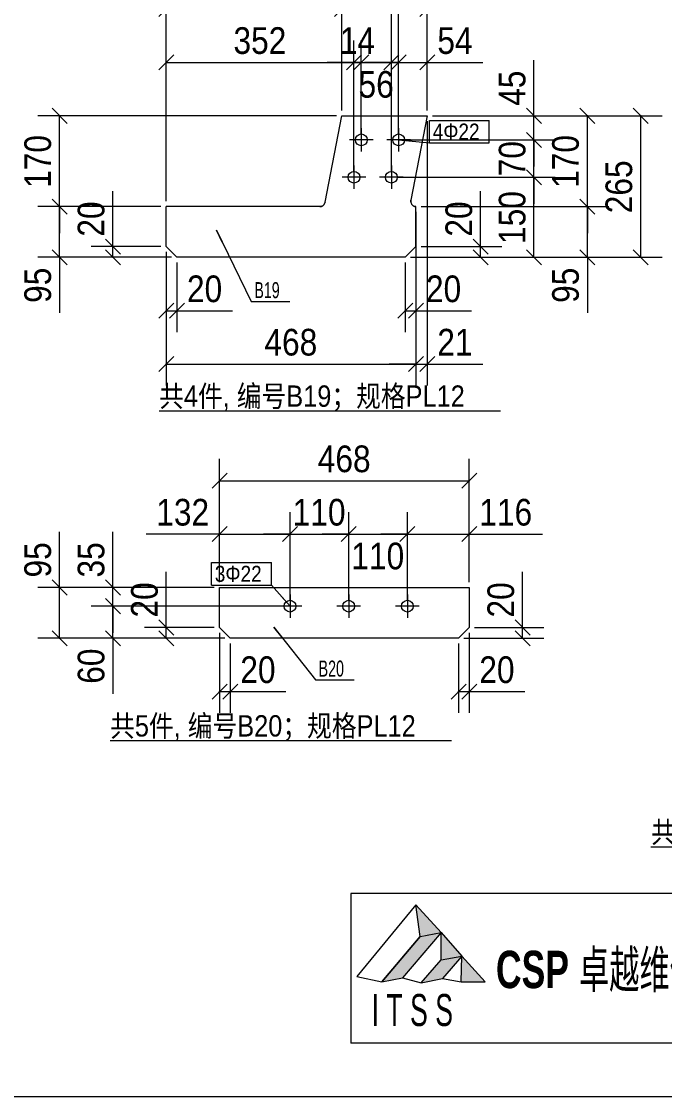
# Model space of a CAD drawing. Header units: inches. Extents: x 0 to 1938, y -2180 to 0.
# Drawn here: x 805.9 to 926.4, y -420 to -218.6 of the extents above; entities that cross this region are included whole.
import ezdxf

# ---------------------------------------------------------------- set-up
doc = ezdxf.new("R2010")
doc.units = ezdxf.units.IN
doc.header["$MEASUREMENT"] = 0
doc.linetypes.add('XKITLINE00', pattern=[0])
doc.linetypes.add('XKITLINE01', pattern=[4, 1, -1, 1, -1])
for name, color, linetype, lineweight in [('Bolt', 7, 'Continuous', 0), ('BoltMark', 3, 'Continuous', 0), ('DrawingSheet', 5, 'Continuous', 0), ('OtherObjectType', 1, 'Continuous', 0), ('Part', 2, 'Continuous', 0), ('PartMark', 3, 'Continuous', 0), ('Z-DIMENSIONS', 1, 'Continuous', 0)]:
    doc.layers.add(name, color=color, linetype=linetype, lineweight=lineweight)
doc.styles.add('Arial Black', font='ariblk.ttf')
doc.styles.add('Arial Black Bold', font='ARIAL.TTF')
doc.styles.add('Arial Narrow', font='ARIAL.TTF')
doc.styles.add('romsim', font='ARIAL.TTF')
doc.styles.add('宋体', font='ARIAL.TTF')

# ---------------------------------------------------------------- blocks, each defined once
blk = doc.blocks.new('*A837')
at = {"layer": 'Part', "color": 2, "linetype": 'XKITLINE00', "lineweight": 0}
for p, q in [((212.77, 172.51), (215.93, 188.7)), ((215.93, 188.7), (231.93, 188.7)), ((231.93, 188.7), (228.85, 172.89)), ((183, 164.2), (183, 171.7)), ((211.79, 171.7), (183, 171.7)), ((212.06, 171.74), (211.79, 171.7)), ((212.77, 172.51), (212.68, 172.25)), ((228.84, 172.6), (228.85, 172.89)), ((229.8, 171.7), (229.54, 171.74)), ((229.8, 164.2), (229.8, 171.7)), ((185, 162.2), (183, 164.2)), ((229.8, 164.2), (227.8, 162.2)), ((227.8, 162.2), (185, 162.2))]:
    blk.add_line(p, q, dxfattribs=at)
at = {"layer": 'Part', "color": 6, "linetype": 'XKITLINE01', "lineweight": 0}
for p, q in [((211.79, 171.7), (212.06, 171.74)), ((212.68, 172.25), (212.77, 172.51)), ((228.85, 172.89), (228.84, 172.6)), ((229.54, 171.74), (229.8, 171.7))]:
    blk.add_line(p, q, dxfattribs=at)
at = {"layer": 'Part', "color": 2, "linetype": 'XKITLINE00', "lineweight": 0}
for centre, start, end in [((211.79, 172.7), 285.7912, 333.1649), ((229.83, 172.7), 185.7968, 253.1594)]:
    blk.add_arc(centre, 1, start, end, dxfattribs=at)
at = {"layer": 'Part', "color": 6, "linetype": 'XKITLINE01', "lineweight": 0}
for centre, start, end in [((211.79, 172.7), 285.7912, 333.1649), ((229.83, 172.7), 185.7968, 253.1594)]:
    blk.add_arc(centre, 1, start, end, dxfattribs=at)
blk = doc.blocks.new('*A838')
at = {"layer": 'Bolt', "color": 2, "linetype": 'XKITLINE00', "lineweight": 0}
for p, q in [((219.56, 186.4), (219.56, 182)), ((226.56, 186.4), (226.56, 182)), ((221.76, 184.2), (217.36, 184.2)), ((228.76, 184.2), (224.36, 184.2)), ((218.19, 179.4), (218.19, 175)), ((225.19, 179.4), (225.19, 175)), ((220.39, 177.2), (215.99, 177.2)), ((227.39, 177.2), (222.99, 177.2))]:
    blk.add_line(p, q, dxfattribs=at)
for centre in [(219.56, 184.2), (226.56, 184.2), (218.19, 177.2), (225.19, 177.2)]:
    blk.add_circle(centre, 1.1, dxfattribs=at)
blk = doc.blocks.new('*A839')
at = {"layer": 'Part', "color": 2, "linetype": 'XKITLINE00', "lineweight": 0}
for p, q in [((193, 92.85), (193, 100.35)), ((193, 100.35), (239.8, 100.35)), ((239.8, 100.35), (239.8, 92.85)), ((195, 90.85), (193, 92.85)), ((239.8, 92.85), (237.8, 90.85)), ((237.8, 90.85), (195, 90.85))]:
    blk.add_line(p, q, dxfattribs=at)
blk = doc.blocks.new('*A840')
at = {"layer": 'Bolt', "color": 2, "linetype": 'XKITLINE00', "lineweight": 0}
for p, q in [((206.2, 99.05), (206.2, 94.65)), ((217.2, 99.05), (217.2, 94.65)), ((228.2, 99.05), (228.2, 94.65)), ((208.4, 96.85), (204, 96.85)), ((219.4, 96.85), (215, 96.85)), ((230.4, 96.85), (226, 96.85))]:
    blk.add_line(p, q, dxfattribs=at)
for centre in [(206.2, 96.85), (217.2, 96.85), (228.2, 96.85)]:
    blk.add_circle(centre, 1.1, dxfattribs=at)
blk = doc.blocks.new('*A864')
at = {"layer": 'DrawingSheet', "color": 5, "linetype": 'XKITLINE00', "lineweight": 0}
blk.add_line((5, 5), (635, 5), dxfattribs=at)
blk = doc.blocks.new('*A866')
at = {"layer": 'OtherObjectType'}
for color, points in [(3, [(229.8, 41), (234.5, 35.7), (230.6, 35.1)]), (2, [(227.3, 27.2), (223.4, 26.5), (230.6, 35), (234.5, 35.7)]), (3, [(234.5, 35.7), (238.4, 31.3), (234.5, 30.7)]), (2, [(234.8, 27.1), (230.8, 26.3), (234.5, 30.6), (238.4, 31.3)]), (3, [(238.4, 31.3), (242.8, 26.5), (238.3, 26.5)])]:
    blk.add_hatch(color=color, dxfattribs=at).paths.add_polyline_path(points, flags=17)
at = {"layer": 'OtherObjectType', "color": 3, "linetype": 'XKITLINE00', "lineweight": 0}
for p, q in [((625, 43), (217.6, 43)), ((217.6, 43), (217.6, 15)), ((625, 15), (217.6, 15))]:
    blk.add_line(p, q, dxfattribs=at)
at = {"layer": 'OtherObjectType', "color": 2, "linetype": 'XKITLINE00', "lineweight": 0}
for p, q in [((229.8, 40.9), (218.7, 27.5)), ((230.6, 35), (229.8, 40.9)), ((229.8, 40.9), (234.5, 35.7)), ((223.4, 26.5), (230.6, 35)), ((230.6, 35), (223.4, 26.5)), ((234.5, 35.7), (227.3, 27.2)), ((230.6, 35), (234.5, 35.7)), ((234.5, 30.6), (234.5, 35.7)), ((234.5, 35.7), (238.4, 31.3)), ((230.8, 26.3), (234.5, 30.6)), ((234.5, 30.6), (238.4, 31.3)), ((238.4, 31.3), (234.8, 27.1)), ((238.3, 26.5), (238.4, 31.3)), ((242.8, 26.5), (238.4, 31.3)), ((218.7, 27.5), (223.4, 26.5)), ((223.4, 26.5), (227.3, 27.2)), ((227.3, 27.2), (230.8, 26.3)), ((230.8, 26.3), (234.8, 27.1)), ((234.8, 27.1), (238.3, 26.5)), ((238.3, 26.5), (242.8, 26.5))]:
    blk.add_line(p, q, dxfattribs=at)
at = {"layer": 'OtherObjectType', "color": 3, "width": 0.595}
for s, height, style, p in [('CSP 卓越维保有限公司', 7, 'Arial Black', (244.8, 25.3)), ('I T S S', 6, 'Arial Black Bold', (221.5, 18.2))]:
    blk.add_text(s, height=height, dxfattribs=dict(at, style=style)).set_placement(p)
blk = doc.blocks.new('*A1001')
at = {"layer": 'OtherObjectType', "color": 6, "linetype": 'XKITLINE00', "lineweight": 0}
blk.add_line((181.67, 133.45), (245.66, 133.45), dxfattribs=at)
at = {"layer": 'OtherObjectType', "color": 3, "style": '宋体', "width": 0.85}
blk.add_text('共4件, 编号B19；规格PL12', height=4, dxfattribs=at).set_placement((181.67, 134.2))
blk = doc.blocks.new('*A1002')
at = {"layer": 'Z-DIMENSIONS', "color": 4, "linetype": 'XKITLINE00', "lineweight": 0}
for p, q in [((183, 163.2), (183, 148.2)), ((185, 161.2), (185, 148.2)), ((184.41, 153.61), (181.59, 150.79)), ((186.41, 153.61), (183.59, 150.79)), ((183, 152.2), (185, 152.2)), ((185, 152.2), (195.42, 152.2)), ((185, 152.2), (195.42, 152.2))]:
    blk.add_line(p, q, dxfattribs=at)
at = {"layer": 'Z-DIMENSIONS', "color": 7}
for p in [(183, 152.2), (185, 152.2)]:
    blk.add_point(p, dxfattribs=at)
at = {"layer": 'Z-DIMENSIONS', "color": 7, "style": 'Arial Narrow', "width": 0.85}
blk.add_text('20', height=5, dxfattribs=at).set_placement((186.88, 153.8))
blk = doc.blocks.new('*A1003')
at = {"layer": 'Z-DIMENSIONS', "color": 4, "linetype": 'XKITLINE00', "lineweight": 0}
for p, q in [((229.8, 163.2), (229.8, 148.2)), ((227.8, 161.2), (227.8, 148.2)), ((229.21, 153.61), (226.39, 150.79)), ((231.21, 153.61), (228.39, 150.79)), ((227.8, 152.2), (229.8, 152.2)), ((229.8, 152.2), (240.22, 152.2)), ((229.8, 152.2), (240.22, 152.2))]:
    blk.add_line(p, q, dxfattribs=at)
at = {"layer": 'Z-DIMENSIONS', "color": 7}
for p in [(227.8, 152.2), (229.8, 152.2)]:
    blk.add_point(p, dxfattribs=at)
at = {"layer": 'Z-DIMENSIONS', "color": 7, "style": 'Arial Narrow', "width": 0.85}
blk.add_text('20', height=5, dxfattribs=at).set_placement((231.68, 153.8))
blk = doc.blocks.new('*A1004')
at = {"layer": 'Z-DIMENSIONS', "color": 4, "linetype": 'XKITLINE00', "lineweight": 0}
for p, q in [((173, 164.2), (173, 174.62)), ((173, 164.2), (173, 174.62)), ((171.59, 165.61), (174.41, 162.79)), ((182, 164.2), (168.9, 164.2)), ((171.59, 163.61), (174.41, 160.79)), ((173, 162.2), (173, 164.2)), ((184, 162.2), (168.9, 162.2))]:
    blk.add_line(p, q, dxfattribs=at)
at = {"layer": 'Z-DIMENSIONS', "color": 7}
for p in [(173, 164.2), (173, 162.2)]:
    blk.add_point(p, dxfattribs=at)
at = {"layer": 'Z-DIMENSIONS', "color": 7, "style": 'Arial Narrow', "width": 0.85}
blk.add_text('20', height=5, rotation=90.0002, dxfattribs=at).set_placement((171.4, 166.07))
blk = doc.blocks.new('*A1005')
at = {"layer": 'Z-DIMENSIONS', "color": 4, "linetype": 'XKITLINE00', "lineweight": 0}
for p, q in [((241.93, 164.2), (241.93, 174.62)), ((241.93, 164.2), (241.93, 174.62)), ((240.52, 165.61), (243.35, 162.79)), ((230.8, 164.2), (245.93, 164.2)), ((240.52, 163.61), (243.35, 160.79)), ((241.93, 162.2), (241.93, 164.2)), ((228.8, 162.2), (245.93, 162.2))]:
    blk.add_line(p, q, dxfattribs=at)
at = {"layer": 'Z-DIMENSIONS', "color": 7}
for p in [(241.93, 164.2), (241.93, 162.2)]:
    blk.add_point(p, dxfattribs=at)
at = {"layer": 'Z-DIMENSIONS', "color": 7, "style": 'Arial Narrow', "width": 0.85}
blk.add_text('20', height=5, rotation=90.0002, dxfattribs=at).set_placement((240.33, 166.07))
blk = doc.blocks.new('*A1006')
at = {"layer": 'Z-DIMENSIONS', "color": 4, "linetype": 'XKITLINE00', "lineweight": 0}
for p, q in [((226.56, 185.2), (226.56, 202.8)), ((231.93, 189.7), (231.93, 202.8)), ((227.97, 200.11), (225.14, 197.29)), ((233.35, 200.11), (230.52, 197.29)), ((226.56, 198.7), (221.56, 198.7)), ((226.56, 198.7), (231.93, 198.7)), ((231.93, 198.7), (242.35, 198.7)), ((231.93, 198.7), (242.35, 198.7))]:
    blk.add_line(p, q, dxfattribs=at)
at = {"layer": 'Z-DIMENSIONS', "color": 7}
for p in [(226.56, 198.7), (231.93, 198.7)]:
    blk.add_point(p, dxfattribs=at)
at = {"layer": 'Z-DIMENSIONS', "color": 7, "style": 'Arial Narrow', "width": 0.85}
blk.add_text('54', height=5, dxfattribs=at).set_placement((233.81, 200.3))
blk = doc.blocks.new('*A1007')
at = {"layer": 'Z-DIMENSIONS', "color": 4, "linetype": 'XKITLINE00', "lineweight": 0}
for p, q in [((225.19, 178.2), (225.19, 210.3)), ((226.56, 185.2), (226.56, 210.3)), ((226.6, 200.11), (223.78, 197.29)), ((227.97, 200.11), (225.14, 197.29)), ((225.19, 198.7), (220.19, 198.7)), ((225.19, 198.7), (226.56, 198.7)), ((226.56, 198.7), (231.56, 198.7))]:
    blk.add_line(p, q, dxfattribs=at)
at = {"layer": 'Z-DIMENSIONS', "color": 7}
for p in [(225.19, 198.7), (226.56, 198.7)]:
    blk.add_point(p, dxfattribs=at)
at = {"layer": 'Z-DIMENSIONS', "color": 7, "style": 'Arial Narrow', "width": 0.85}
blk.add_text('14', height=5, dxfattribs=at).set_placement((222.54, 207.8))
blk = doc.blocks.new('*A1008')
at = {"layer": 'Z-DIMENSIONS', "color": 4, "linetype": 'XKITLINE00', "lineweight": 0}
for p, q in [((219.56, 185.2), (219.56, 202.7)), ((225.19, 178.2), (225.19, 202.7)), ((220.97, 200.11), (218.14, 197.29)), ((226.6, 200.11), (223.78, 197.29)), ((219.56, 198.7), (214.56, 198.7)), ((219.56, 198.7), (225.19, 198.7)), ((225.19, 198.7), (230.19, 198.7))]:
    blk.add_line(p, q, dxfattribs=at)
at = {"layer": 'Z-DIMENSIONS', "color": 7}
for p in [(219.56, 198.7), (225.19, 198.7)]:
    blk.add_point(p, dxfattribs=at)
at = {"layer": 'Z-DIMENSIONS', "color": 7, "style": 'Arial Narrow', "width": 0.85}
blk.add_text('56', height=5, dxfattribs=at).set_placement((219.04, 192.1))
blk = doc.blocks.new('*A1009')
at = {"layer": 'Z-DIMENSIONS', "color": 4, "linetype": 'XKITLINE00', "lineweight": 0}
for p, q in [((218.19, 178.2), (218.19, 202.8)), ((219.56, 185.2), (219.56, 202.8)), ((219.6, 200.11), (216.78, 197.29)), ((220.97, 200.11), (218.14, 197.29)), ((218.19, 198.7), (213.19, 198.7)), ((218.19, 198.7), (219.56, 198.7)), ((219.56, 198.7), (224.56, 198.7))]:
    blk.add_line(p, q, dxfattribs=at)
at = {"layer": 'Z-DIMENSIONS', "color": 7}
for p in [(218.19, 198.7), (219.56, 198.7)]:
    blk.add_point(p, dxfattribs=at)
at = {"layer": 'Z-DIMENSIONS', "color": 7, "style": 'Arial Narrow', "width": 0.85}
blk.add_text('14', height=5, dxfattribs=at).set_placement((215.54, 200.3))
blk = doc.blocks.new('*A1010')
at = {"layer": 'Z-DIMENSIONS', "color": 4, "linetype": 'XKITLINE00', "lineweight": 0}
for p, q in [((183, 172.7), (183, 202.8)), ((218.19, 178.2), (218.19, 202.8)), ((184.41, 200.11), (181.59, 197.29)), ((219.6, 200.11), (216.78, 197.29)), ((183, 198.7), (218.19, 198.7)), ((218.19, 198.7), (223.19, 198.7))]:
    blk.add_line(p, q, dxfattribs=at)
at = {"layer": 'Z-DIMENSIONS', "color": 7}
for p in [(183, 198.7), (218.19, 198.7)]:
    blk.add_point(p, dxfattribs=at)
at = {"layer": 'Z-DIMENSIONS', "color": 7, "style": 'Arial Narrow', "width": 0.85}
blk.add_text('352', height=5, dxfattribs=at).set_placement((195.6, 200.3))
blk = doc.blocks.new('*A1011')
at = {"layer": 'Z-DIMENSIONS', "color": 4, "linetype": 'XKITLINE00', "lineweight": 0}
for p, q in [((251.93, 188.7), (251.93, 199.12)), ((251.93, 188.7), (251.93, 199.12)), ((250.52, 190.11), (253.35, 187.29)), ((232.93, 188.7), (255.93, 188.7)), ((251.93, 184.2), (251.93, 188.7)), ((250.52, 185.61), (253.35, 182.79)), ((227.56, 184.2), (255.93, 184.2)), ((251.93, 184.2), (251.93, 179.2))]:
    blk.add_line(p, q, dxfattribs=at)
at = {"layer": 'Z-DIMENSIONS', "color": 7}
for p in [(251.93, 188.7), (251.93, 184.2)]:
    blk.add_point(p, dxfattribs=at)
at = {"layer": 'Z-DIMENSIONS', "color": 7, "style": 'Arial Narrow', "width": 0.85}
blk.add_text('45', height=5, rotation=90.0002, dxfattribs=at).set_placement((250.33, 190.57))
blk = doc.blocks.new('*A1012')
at = {"layer": 'Z-DIMENSIONS', "color": 4, "linetype": 'XKITLINE00', "lineweight": 0}
for p, q in [((251.93, 184.2), (251.93, 189.2)), ((250.52, 185.61), (253.35, 182.79)), ((227.56, 184.2), (255.93, 184.2)), ((251.93, 177.2), (251.93, 184.2)), ((250.52, 178.61), (253.35, 175.79)), ((226.19, 177.2), (255.93, 177.2)), ((251.93, 177.2), (251.93, 172.2))]:
    blk.add_line(p, q, dxfattribs=at)
at = {"layer": 'Z-DIMENSIONS', "color": 7}
for p in [(251.93, 184.2), (251.93, 177.2)]:
    blk.add_point(p, dxfattribs=at)
at = {"layer": 'Z-DIMENSIONS', "color": 7, "style": 'Arial Narrow', "width": 0.85}
blk.add_text('70', height=5, rotation=90.0002, dxfattribs=at).set_placement((250.33, 177.37))
blk = doc.blocks.new('*A1013')
at = {"layer": 'Z-DIMENSIONS', "color": 4, "linetype": 'XKITLINE00', "lineweight": 0}
for p, q in [((251.93, 177.2), (251.93, 182.2)), ((250.52, 178.61), (253.35, 175.79)), ((226.19, 177.2), (255.93, 177.2)), ((251.93, 162.2), (251.93, 177.2)), ((250.52, 163.61), (253.35, 160.79)), ((228.8, 162.2), (255.93, 162.2))]:
    blk.add_line(p, q, dxfattribs=at)
at = {"layer": 'Z-DIMENSIONS', "color": 7}
for p in [(251.93, 177.2), (251.93, 162.2)]:
    blk.add_point(p, dxfattribs=at)
at = {"layer": 'Z-DIMENSIONS', "color": 7, "style": 'Arial Narrow', "width": 0.85}
blk.add_text('150', height=5, rotation=90.0002, dxfattribs=at).set_placement((250.33, 164.7))
blk = doc.blocks.new('*A1014')
at = {"layer": 'Z-DIMENSIONS', "color": 4, "linetype": 'XKITLINE00', "lineweight": 0}
for p, q in [((215.93, 189.7), (215.93, 212.8)), ((231.93, 189.7), (231.93, 212.8)), ((217.35, 210.11), (214.52, 207.29)), ((233.35, 210.11), (230.52, 207.29)), ((215.93, 208.7), (210.93, 208.7)), ((215.93, 208.7), (231.93, 208.7))]:
    blk.add_line(p, q, dxfattribs=at)
at = {"layer": 'Z-DIMENSIONS', "color": 7}
for p in [(215.93, 208.7), (231.93, 208.7)]:
    blk.add_point(p, dxfattribs=at)
at = {"layer": 'Z-DIMENSIONS', "color": 7, "style": 'Arial Narrow', "width": 0.85}
blk.add_text('160', height=5, dxfattribs=at).set_placement((218.94, 210.3))
blk = doc.blocks.new('*A1015')
at = {"layer": 'Z-DIMENSIONS', "color": 4, "linetype": 'XKITLINE00', "lineweight": 0}
for p, q in [((183, 172.7), (183, 212.8)), ((215.93, 189.7), (215.93, 212.8)), ((184.41, 210.11), (181.59, 207.29)), ((217.35, 210.11), (214.52, 207.29)), ((183, 208.7), (215.93, 208.7)), ((215.93, 208.7), (220.93, 208.7))]:
    blk.add_line(p, q, dxfattribs=at)
at = {"layer": 'Z-DIMENSIONS', "color": 7}
for p in [(183, 208.7), (215.93, 208.7)]:
    blk.add_point(p, dxfattribs=at)
at = {"layer": 'Z-DIMENSIONS', "color": 7, "style": 'Arial Narrow', "width": 0.85}
blk.add_text('329', height=5, dxfattribs=at).set_placement((194.47, 210.3))
blk = doc.blocks.new('*A1016')
at = {"layer": 'Z-DIMENSIONS', "color": 4, "linetype": 'XKITLINE00', "lineweight": 0}
for p, q in [((231.93, 187.7), (231.93, 138.2)), ((229.8, 170.7), (229.8, 138.2)), ((231.21, 143.61), (228.39, 140.79)), ((233.35, 143.61), (230.52, 140.79)), ((229.8, 142.2), (224.8, 142.2)), ((229.8, 142.2), (231.93, 142.2)), ((231.93, 142.2), (242.35, 142.2)), ((231.93, 142.2), (242.35, 142.2))]:
    blk.add_line(p, q, dxfattribs=at)
at = {"layer": 'Z-DIMENSIONS', "color": 7}
for p in [(229.8, 142.2), (231.93, 142.2)]:
    blk.add_point(p, dxfattribs=at)
at = {"layer": 'Z-DIMENSIONS', "color": 7, "style": 'Arial Narrow', "width": 0.85}
blk.add_text('21', height=5, dxfattribs=at).set_placement((233.81, 143.8))
blk = doc.blocks.new('*A1017')
at = {"layer": 'Z-DIMENSIONS', "color": 4, "linetype": 'XKITLINE00', "lineweight": 0}
for p, q in [((229.8, 170.7), (229.8, 138.2)), ((183, 163.2), (183, 138.2)), ((184.41, 143.61), (181.59, 140.79)), ((231.21, 143.61), (228.39, 140.79)), ((183, 142.2), (229.8, 142.2)), ((229.8, 142.2), (234.8, 142.2))]:
    blk.add_line(p, q, dxfattribs=at)
at = {"layer": 'Z-DIMENSIONS', "color": 7}
for p in [(183, 142.2), (229.8, 142.2)]:
    blk.add_point(p, dxfattribs=at)
at = {"layer": 'Z-DIMENSIONS', "color": 7, "style": 'Arial Narrow', "width": 0.85}
blk.add_text('468', height=5, dxfattribs=at).set_placement((201.4, 143.8))
blk = doc.blocks.new('*A1018')
at = {"layer": 'Z-DIMENSIONS', "color": 4, "linetype": 'XKITLINE00', "lineweight": 0}
for p, q in [((161.59, 190.11), (164.41, 187.29)), ((214.93, 188.7), (158.9, 188.7)), ((163, 171.7), (163, 188.7)), ((182, 171.7), (158.9, 171.7)), ((161.59, 173.11), (164.41, 170.29)), ((163, 171.7), (163, 166.7))]:
    blk.add_line(p, q, dxfattribs=at)
at = {"layer": 'Z-DIMENSIONS', "color": 7}
for p in [(163, 188.7), (163, 171.7)]:
    blk.add_point(p, dxfattribs=at)
at = {"layer": 'Z-DIMENSIONS', "color": 7, "style": 'Arial Narrow', "width": 0.85}
blk.add_text('170', height=5, rotation=90.0002, dxfattribs=at).set_placement((161.4, 175.2))
blk = doc.blocks.new('*A1019')
at = {"layer": 'Z-DIMENSIONS', "color": 4, "linetype": 'XKITLINE00', "lineweight": 0}
for p, q in [((163, 171.7), (163, 176.7)), ((182, 171.7), (158.9, 171.7)), ((161.59, 173.11), (164.41, 170.29)), ((163, 162.2), (163, 171.7)), ((161.59, 163.61), (164.41, 160.79)), ((184, 162.2), (158.9, 162.2)), ((163, 162.2), (163, 151.78)), ((163, 162.2), (163, 151.78))]:
    blk.add_line(p, q, dxfattribs=at)
at = {"layer": 'Z-DIMENSIONS', "color": 7}
for p in [(163, 171.7), (163, 162.2)]:
    blk.add_point(p, dxfattribs=at)
at = {"layer": 'Z-DIMENSIONS', "color": 7, "style": 'Arial Narrow', "width": 0.85}
blk.add_text('95', height=5, rotation=90.0002, dxfattribs=at).set_placement((161.4, 153.66))
blk = doc.blocks.new('*A1020')
at = {"layer": 'Z-DIMENSIONS', "color": 4, "linetype": 'XKITLINE00', "lineweight": 0}
for p, q in [((260.52, 190.11), (263.35, 187.29)), ((232.93, 188.7), (265.93, 188.7)), ((261.93, 171.7), (261.93, 188.7)), ((230.8, 171.7), (265.93, 171.7)), ((260.52, 173.11), (263.35, 170.29)), ((261.93, 171.7), (261.93, 166.7))]:
    blk.add_line(p, q, dxfattribs=at)
at = {"layer": 'Z-DIMENSIONS', "color": 7}
for p in [(261.93, 188.7), (261.93, 171.7)]:
    blk.add_point(p, dxfattribs=at)
at = {"layer": 'Z-DIMENSIONS', "color": 7, "style": 'Arial Narrow', "width": 0.85}
blk.add_text('170', height=5, rotation=90.0002, dxfattribs=at).set_placement((260.33, 175.2))
blk = doc.blocks.new('*A1021')
at = {"layer": 'Z-DIMENSIONS', "color": 4, "linetype": 'XKITLINE00', "lineweight": 0}
for p, q in [((261.93, 171.7), (261.93, 176.7)), ((230.8, 171.7), (265.93, 171.7)), ((260.52, 173.11), (263.35, 170.29)), ((261.93, 162.2), (261.93, 171.7)), ((260.52, 163.61), (263.35, 160.79)), ((228.8, 162.2), (265.93, 162.2)), ((261.93, 162.2), (261.93, 151.78)), ((261.93, 162.2), (261.93, 151.78))]:
    blk.add_line(p, q, dxfattribs=at)
at = {"layer": 'Z-DIMENSIONS', "color": 7}
for p in [(261.93, 171.7), (261.93, 162.2)]:
    blk.add_point(p, dxfattribs=at)
at = {"layer": 'Z-DIMENSIONS', "color": 7, "style": 'Arial Narrow', "width": 0.85}
blk.add_text('95', height=5, rotation=90.0002, dxfattribs=at).set_placement((260.33, 153.66))
blk = doc.blocks.new('*A1022')
at = {"layer": 'Z-DIMENSIONS', "color": 4, "linetype": 'XKITLINE00', "lineweight": 0}
for p, q in [((183, 172.7), (183, 222.8)), ((231.93, 189.7), (231.93, 222.8)), ((184.41, 220.11), (181.59, 217.29)), ((233.35, 220.11), (230.52, 217.29)), ((183, 218.7), (231.93, 218.7))]:
    blk.add_line(p, q, dxfattribs=at)
at = {"layer": 'Z-DIMENSIONS', "color": 7}
for p in [(183, 218.7), (231.93, 218.7)]:
    blk.add_point(p, dxfattribs=at)
at = {"layer": 'Z-DIMENSIONS', "color": 7, "style": 'Arial Narrow', "width": 0.85}
blk.add_text('489', height=5, dxfattribs=at).set_placement((202.47, 220.3))
blk = doc.blocks.new('*A1023')
at = {"layer": 'Z-DIMENSIONS', "color": 4, "linetype": 'XKITLINE00', "lineweight": 0}
for p, q in [((270.52, 190.11), (273.35, 187.29)), ((232.93, 188.7), (275.93, 188.7)), ((271.93, 162.2), (271.93, 188.7)), ((270.52, 163.61), (273.35, 160.79)), ((228.8, 162.2), (275.93, 162.2))]:
    blk.add_line(p, q, dxfattribs=at)
at = {"layer": 'Z-DIMENSIONS', "color": 7}
for p in [(271.93, 188.7), (271.93, 162.2)]:
    blk.add_point(p, dxfattribs=at)
at = {"layer": 'Z-DIMENSIONS', "color": 7, "style": 'Arial Narrow', "width": 0.85}
blk.add_text('265', height=5, rotation=90.0002, dxfattribs=at).set_placement((270.33, 170.45))
blk = doc.blocks.new('*A1024')
at = {"layer": 'PartMark', "color": 4, "linetype": 'XKITLINE00', "lineweight": 0}
for p, q in [((192.41, 167.31), (198.91, 153.95)), ((193.5, 165.06), (192.41, 167.31)), ((198.91, 153.95), (206.15, 153.95))]:
    blk.add_line(p, q, dxfattribs=at)
at = {"layer": 'PartMark', "color": 1, "style": 'romsim', "width": 0.6375}
blk.add_text('B19', height=3, dxfattribs=at).set_placement((199.51, 154.55))
blk = doc.blocks.new('*A1025')
at = {"layer": 'BoltMark', "color": 1, "linetype": 'XKITLINE00', "lineweight": 0}
for p, q in [((232.35, 187.85), (243.55, 187.85)), ((232.35, 183.65), (232.35, 187.85)), ((243.55, 183.65), (243.55, 187.85)), ((226.56, 184.2), (232.35, 183.65)), ((229.04, 183.97), (226.56, 184.2)), ((232.35, 183.65), (243.55, 183.65))]:
    blk.add_line(p, q, dxfattribs=at)
at = {"layer": 'BoltMark', "color": 4, "style": '宋体', "width": 0.85}
blk.add_text('4Φ22', height=3, dxfattribs=at).set_placement((232.95, 184.25))
blk = doc.blocks.new('*A1026')
at = {"layer": 'OtherObjectType', "color": 6, "linetype": 'XKITLINE00', "lineweight": 0}
blk.add_line((172.48, 71.68), (236.47, 71.68), dxfattribs=at)
at = {"layer": 'OtherObjectType', "color": 3, "style": '宋体', "width": 0.85}
blk.add_text('共5件, 编号B20；规格PL12', height=4, dxfattribs=at).set_placement((172.48, 72.43))
blk = doc.blocks.new('*A1027')
at = {"layer": 'Z-DIMENSIONS', "color": 4, "linetype": 'XKITLINE00', "lineweight": 0}
for p, q in [((239.8, 91.85), (239.8, 76.85)), ((237.8, 89.85), (237.8, 76.85)), ((239.21, 82.26), (236.39, 79.44)), ((237.8, 80.85), (239.8, 80.85)), ((241.21, 82.26), (238.39, 79.44)), ((239.8, 80.85), (250.22, 80.85)), ((239.8, 80.85), (250.22, 80.85))]:
    blk.add_line(p, q, dxfattribs=at)
at = {"layer": 'Z-DIMENSIONS', "color": 7}
for p in [(237.8, 80.85), (239.8, 80.85)]:
    blk.add_point(p, dxfattribs=at)
at = {"layer": 'Z-DIMENSIONS', "color": 7, "style": 'Arial Narrow', "width": 0.85}
blk.add_text('20', height=5, dxfattribs=at).set_placement((241.68, 82.45))
blk = doc.blocks.new('*A1028')
at = {"layer": 'Z-DIMENSIONS', "color": 4, "linetype": 'XKITLINE00', "lineweight": 0}
for p, q in [((193, 91.85), (193, 76.85)), ((195, 89.85), (195, 76.85)), ((194.41, 82.26), (191.59, 79.44)), ((193, 80.85), (195, 80.85)), ((196.41, 82.26), (193.59, 79.44)), ((195, 80.85), (205.42, 80.85)), ((195, 80.85), (205.42, 80.85))]:
    blk.add_line(p, q, dxfattribs=at)
at = {"layer": 'Z-DIMENSIONS', "color": 7}
for p in [(193, 80.85), (195, 80.85)]:
    blk.add_point(p, dxfattribs=at)
at = {"layer": 'Z-DIMENSIONS', "color": 7, "style": 'Arial Narrow', "width": 0.85}
blk.add_text('20', height=5, dxfattribs=at).set_placement((196.88, 82.45))
blk = doc.blocks.new('*A1029')
at = {"layer": 'Z-DIMENSIONS', "color": 4, "linetype": 'XKITLINE00', "lineweight": 0}
for p, q in [((183, 92.85), (183, 103.27)), ((183, 92.85), (183, 103.27)), ((192, 92.85), (178.9, 92.85)), ((181.59, 94.26), (184.41, 91.44)), ((183, 90.85), (183, 92.85)), ((194, 90.85), (178.9, 90.85)), ((181.59, 92.26), (184.41, 89.44))]:
    blk.add_line(p, q, dxfattribs=at)
at = {"layer": 'Z-DIMENSIONS', "color": 7}
for p in [(183, 92.85), (183, 90.85)]:
    blk.add_point(p, dxfattribs=at)
at = {"layer": 'Z-DIMENSIONS', "color": 7, "style": 'Arial Narrow', "width": 0.85}
blk.add_text('20', height=5, rotation=90.0002, dxfattribs=at).set_placement((181.4, 94.72))
blk = doc.blocks.new('*A1030')
at = {"layer": 'Z-DIMENSIONS', "color": 4, "linetype": 'XKITLINE00', "lineweight": 0}
for p, q in [((249.8, 92.85), (249.8, 103.27)), ((249.8, 92.85), (249.8, 103.27)), ((240.8, 92.85), (253.8, 92.85)), ((248.39, 94.26), (251.21, 91.44)), ((249.8, 90.85), (249.8, 92.85)), ((238.8, 90.85), (253.8, 90.85)), ((248.39, 92.26), (251.21, 89.44))]:
    blk.add_line(p, q, dxfattribs=at)
at = {"layer": 'Z-DIMENSIONS', "color": 7}
for p in [(249.8, 92.85), (249.8, 90.85)]:
    blk.add_point(p, dxfattribs=at)
at = {"layer": 'Z-DIMENSIONS', "color": 7, "style": 'Arial Narrow', "width": 0.85}
blk.add_text('20', height=5, rotation=90.0002, dxfattribs=at).set_placement((248.2, 94.72))
blk = doc.blocks.new('*A1031')
at = {"layer": 'Z-DIMENSIONS', "color": 4, "linetype": 'XKITLINE00', "lineweight": 0}
for p, q in [((228.2, 97.85), (228.2, 114.45)), ((239.8, 101.35), (239.8, 114.45)), ((229.61, 111.76), (226.78, 108.94)), ((241.21, 111.76), (238.39, 108.94)), ((228.2, 110.35), (223.2, 110.35)), ((228.2, 110.35), (239.8, 110.35)), ((239.8, 110.35), (253.55, 110.35)), ((239.8, 110.35), (253.55, 110.35))]:
    blk.add_line(p, q, dxfattribs=at)
at = {"layer": 'Z-DIMENSIONS', "color": 7}
for p in [(228.2, 110.35), (239.8, 110.35)]:
    blk.add_point(p, dxfattribs=at)
at = {"layer": 'Z-DIMENSIONS', "color": 7, "style": 'Arial Narrow', "width": 0.85}
blk.add_text('116', height=5, dxfattribs=at).set_placement((241.68, 111.95))
blk = doc.blocks.new('*A1032')
at = {"layer": 'Z-DIMENSIONS', "color": 4, "linetype": 'XKITLINE00', "lineweight": 0}
for p, q in [((217.2, 97.85), (217.2, 114.35)), ((228.2, 97.85), (228.2, 114.35)), ((218.61, 111.76), (215.78, 108.94)), ((229.61, 111.76), (226.78, 108.94)), ((217.2, 110.35), (212.2, 110.35)), ((217.2, 110.35), (228.2, 110.35)), ((228.2, 110.35), (233.2, 110.35))]:
    blk.add_line(p, q, dxfattribs=at)
at = {"layer": 'Z-DIMENSIONS', "color": 7}
for p in [(217.2, 110.35), (228.2, 110.35)]:
    blk.add_point(p, dxfattribs=at)
at = {"layer": 'Z-DIMENSIONS', "color": 7, "style": 'Arial Narrow', "width": 0.85}
blk.add_text('110', height=5, dxfattribs=at).set_placement((217.7, 103.75))
blk = doc.blocks.new('*A1033')
at = {"layer": 'Z-DIMENSIONS', "color": 4, "linetype": 'XKITLINE00', "lineweight": 0}
for p, q in [((206.2, 97.85), (206.2, 114.45)), ((217.2, 97.85), (217.2, 114.45)), ((207.61, 111.76), (204.78, 108.94)), ((218.61, 111.76), (215.78, 108.94)), ((206.2, 110.35), (201.2, 110.35)), ((206.2, 110.35), (217.2, 110.35)), ((217.2, 110.35), (222.2, 110.35))]:
    blk.add_line(p, q, dxfattribs=at)
at = {"layer": 'Z-DIMENSIONS', "color": 7}
for p in [(206.2, 110.35), (217.2, 110.35)]:
    blk.add_point(p, dxfattribs=at)
at = {"layer": 'Z-DIMENSIONS', "color": 7, "style": 'Arial Narrow', "width": 0.85}
blk.add_text('110', height=5, dxfattribs=at).set_placement((206.7, 111.95))
blk = doc.blocks.new('*A1034')
at = {"layer": 'Z-DIMENSIONS', "color": 4, "linetype": 'XKITLINE00', "lineweight": 0}
for p, q in [((193, 101.35), (193, 114.45)), ((206.2, 97.85), (206.2, 114.45)), ((194.41, 111.76), (191.59, 108.94)), ((207.61, 111.76), (204.78, 108.94)), ((193, 110.35), (179.25, 110.35)), ((193, 110.35), (179.25, 110.35)), ((193, 110.35), (206.2, 110.35)), ((206.2, 110.35), (211.2, 110.35))]:
    blk.add_line(p, q, dxfattribs=at)
at = {"layer": 'Z-DIMENSIONS', "color": 7}
for p in [(193, 110.35), (206.2, 110.35)]:
    blk.add_point(p, dxfattribs=at)
at = {"layer": 'Z-DIMENSIONS', "color": 7, "style": 'Arial Narrow', "width": 0.85}
blk.add_text('132', height=5, dxfattribs=at).set_placement((181.13, 111.95))
blk = doc.blocks.new('*A1035')
at = {"layer": 'Z-DIMENSIONS', "color": 4, "linetype": 'XKITLINE00', "lineweight": 0}
for p, q in [((173, 100.35), (173, 110.77)), ((173, 100.35), (173, 110.77)), ((171.59, 101.76), (174.41, 98.94)), ((192, 100.35), (168.9, 100.35)), ((173, 96.85), (173, 100.35)), ((205.2, 96.85), (168.9, 96.85)), ((171.59, 98.26), (174.41, 95.44)), ((173, 96.85), (173, 91.85))]:
    blk.add_line(p, q, dxfattribs=at)
at = {"layer": 'Z-DIMENSIONS', "color": 7}
for p in [(173, 100.35), (173, 96.85)]:
    blk.add_point(p, dxfattribs=at)
at = {"layer": 'Z-DIMENSIONS', "color": 7, "style": 'Arial Narrow', "width": 0.85}
blk.add_text('35', height=5, rotation=90.0002, dxfattribs=at).set_placement((171.4, 102.22))
blk = doc.blocks.new('*A1036')
at = {"layer": 'Z-DIMENSIONS', "color": 4, "linetype": 'XKITLINE00', "lineweight": 0}
for p, q in [((173, 96.85), (173, 101.85)), ((205.2, 96.85), (168.9, 96.85)), ((171.59, 98.26), (174.41, 95.44)), ((173, 90.85), (173, 96.85)), ((194, 90.85), (168.9, 90.85)), ((171.59, 92.26), (174.41, 89.44)), ((173, 90.85), (173, 80.43)), ((173, 90.85), (173, 80.43))]:
    blk.add_line(p, q, dxfattribs=at)
at = {"layer": 'Z-DIMENSIONS', "color": 7}
for p in [(173, 96.85), (173, 90.85)]:
    blk.add_point(p, dxfattribs=at)
at = {"layer": 'Z-DIMENSIONS', "color": 7, "style": 'Arial Narrow', "width": 0.85}
blk.add_text('60', height=5, rotation=90.0002, dxfattribs=at).set_placement((171.4, 82.31))
blk = doc.blocks.new('*A1037')
at = {"layer": 'Z-DIMENSIONS', "color": 4, "linetype": 'XKITLINE00', "lineweight": 0}
for p, q in [((193, 101.35), (193, 124.45)), ((239.8, 101.35), (239.8, 124.45)), ((194.41, 121.76), (191.59, 118.94)), ((241.21, 121.76), (238.39, 118.94)), ((193, 120.35), (239.8, 120.35))]:
    blk.add_line(p, q, dxfattribs=at)
at = {"layer": 'Z-DIMENSIONS', "color": 7}
for p in [(193, 120.35), (239.8, 120.35)]:
    blk.add_point(p, dxfattribs=at)
at = {"layer": 'Z-DIMENSIONS', "color": 7, "style": 'Arial Narrow', "width": 0.85}
blk.add_text('468', height=5, dxfattribs=at).set_placement((211.4, 121.95))
blk = doc.blocks.new('*A1038')
at = {"layer": 'Z-DIMENSIONS', "color": 4, "linetype": 'XKITLINE00', "lineweight": 0}
for p, q in [((163, 100.35), (163, 110.77)), ((163, 100.35), (163, 110.77)), ((161.59, 101.76), (164.41, 98.94)), ((192, 100.35), (158.9, 100.35)), ((163, 90.85), (163, 100.35)), ((194, 90.85), (158.9, 90.85)), ((161.59, 92.26), (164.41, 89.44))]:
    blk.add_line(p, q, dxfattribs=at)
at = {"layer": 'Z-DIMENSIONS', "color": 7}
for p in [(163, 100.35), (163, 90.85)]:
    blk.add_point(p, dxfattribs=at)
at = {"layer": 'Z-DIMENSIONS', "color": 7, "style": 'Arial Narrow', "width": 0.85}
blk.add_text('95', height=5, rotation=90.0002, dxfattribs=at).set_placement((161.4, 102.22))
blk = doc.blocks.new('*A1039')
at = {"layer": 'PartMark', "color": 4, "linetype": 'XKITLINE00', "lineweight": 0}
for p, q in [((203.18, 92.94), (210.96, 83.06)), ((204.73, 90.97), (203.18, 92.94)), ((210.96, 83.06), (218.2, 83.06))]:
    blk.add_line(p, q, dxfattribs=at)
at = {"layer": 'PartMark', "color": 1, "style": 'romsim', "width": 0.6375}
blk.add_text('B20', height=3, dxfattribs=at).set_placement((211.56, 83.66))
blk = doc.blocks.new('*A1040')
at = {"layer": 'BoltMark', "color": 1, "linetype": 'XKITLINE00', "lineweight": 0}
for p, q in [((191.5, 105.01), (202.7, 105.01)), ((191.5, 100.81), (191.5, 105.01)), ((202.7, 100.81), (202.7, 105.01)), ((191.5, 100.81), (202.7, 100.81)), ((206.2, 96.85), (202.7, 100.81)), ((204.54, 98.72), (206.2, 96.85))]:
    blk.add_line(p, q, dxfattribs=at)
at = {"layer": 'BoltMark', "color": 4, "style": '宋体', "width": 0.85}
blk.add_text('3Φ22', height=3, dxfattribs=at).set_placement((192.1, 101.41))
blk = doc.blocks.new('*A1159')
at = {"layer": 'OtherObjectType', "color": 6, "linetype": 'XKITLINE00', "lineweight": 0}
blk.add_line((273.86, 51.79), (340.51, 51.79), dxfattribs=at)
at = {"layer": 'OtherObjectType', "color": 3, "style": '宋体', "width": 0.85}
blk.add_text('共82件, 编号B28；规格PL12', height=4, dxfattribs=at).set_placement((273.86, 52.54))
blk = doc.blocks.new('P详图~006 (PL12mm零件图1)')
at = {"lineweight": 0}
for name in ['*A864', '*A1022', '*A1015', '*A1014', '*A1007', '*A1010', '*A1009', '*A1006', '*A1008', '*A1011', '*A1018', '*A1023', '*A1020', '*A837', '*A1016', '*A1012', '*A838', '*A1013', '*A1019', '*A1021', '*A1004', '*A1005', '*A1017', '*A1002', '*A1003', '*A1001', '*A1037', '*A1034', '*A1033', '*A1031', '*A1032', '*A1038', '*A1035', '*A1029', '*A1030', '*A1036', '*A839', '*A840', '*A1028', '*A1027', '*A1026', '*A1159', '*A866']:
    blk.add_blockref(name, (0, 0), dxfattribs=at)
at = {"layer": 'BoltMark', "lineweight": 0}
for name in ['*A1025', '*A1040']:
    blk.add_blockref(name, (0, 0), dxfattribs=at)
at = {"layer": 'PartMark', "lineweight": 0}
for name in ['*A1024', '*A1039']:
    blk.add_blockref(name, (0, 0), dxfattribs=at)

msp = doc.modelspace()

# ---------------------------------------------------------------- block references
msp.add_blockref('P详图~006 (PL12mm零件图1)', (650, -425))

doc.saveas('drawing.dxf')
